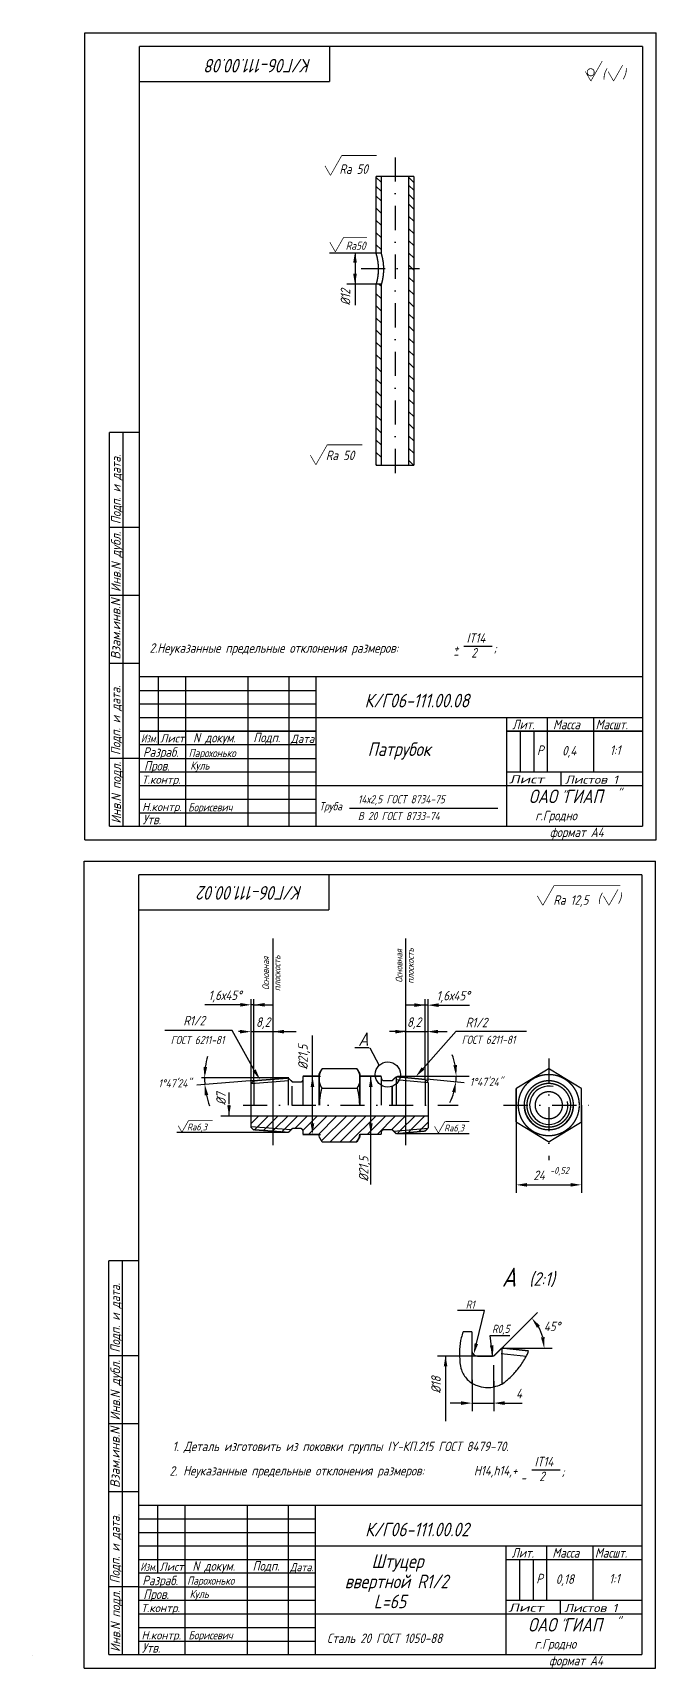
# Model space of a CAD drawing. Extents: x 612 to 1929, y 187 to 790.
# Drawn here: x 1033 to 1262, y 187 to 789 of the extents above; entities that cross this region are included whole.
import ezdxf
from ezdxf.enums import TextEntityAlignment as Align

# ---------------------------------------------------------------- set-up
doc = ezdxf.new("R2010")
doc.units = 0
doc.header["$LTSCALE"] = 0.7
doc.header["$MEASUREMENT"] = 0
doc.linetypes.add('DASHDOT', pattern=[25.4, 12.7, -6.35, 0, -6.35])
doc.layers.get('0').update_dxf_attribs({"linetype": 'CONTINUOUS'})
doc.layers.get('DEFPOINTS').update_dxf_attribs({"linetype": 'CONTINUOUS'})
doc.styles.add('ROMANC', font='romanc', dxfattribs={"width": 0.8, "oblique": 15, "height": 3.5})

# ---------------------------------------------------------------- blocks, each defined once
blk = doc.blocks.new('*X2')
at = {"color": 0}
for p, q in [((1100.93, 382.51), (1103.6, 385.18)), ((1103.09, 381.07), (1107.19, 385.18)), ((1106.42, 380.81), (1110.78, 385.18)), ((1109.75, 380.56), (1114.37, 385.18)), ((1113.09, 380.3), (1117.96, 385.18)), ((1117.06, 380.68), (1121.56, 385.18)), ((1119.91, 379.94), (1125.15, 385.18)), ((1122.04, 378.47), (1128.74, 385.18)), ((1125.63, 378.47), (1132.33, 385.18)), ((1126.79, 376.04), (1135.92, 385.18)), ((1130.02, 375.67), (1139.52, 385.18)), ((1133.61, 375.67), (1143.11, 385.18)), ((1137.2, 375.67), (1146.7, 385.18)), ((1143.59, 378.47), (1150.29, 385.18)), ((1147.18, 378.47), (1153.88, 385.18)), ((1152.48, 380.18), (1157.48, 385.18)), ((1155.71, 379.82), (1161.07, 385.18)), ((1159.68, 380.19), (1164.66, 385.18)), ((1102.16, 380.14), (1103.09, 381.07)), ((1105.49, 379.88), (1106.42, 380.81)), ((1108.82, 379.63), (1109.75, 380.56)), ((1112.16, 379.37), (1113.09, 380.3)), ((1154.6, 378.71), (1155.71, 379.82)), ((1158.57, 379.08), (1159.68, 380.19)), ((1162.54, 379.46), (1163.64, 380.57)), ((1163.64, 380.57), (1166.01, 382.93))]:
    blk.add_line(p, q, dxfattribs=at)

msp = doc.modelspace()

# ---------------------------------------------------------------- linework, layer by layer
for p, q in [((1051.96, 789.21), (1261.96, 789.21)), ((1051.96, 492.21), (1051.96, 789.21)), ((1261.96, 492.21), (1261.96, 789.21)), ((1191.18, 563.49), (1201.67, 563.49)), ((1211.96, 532.21), (1211.96, 517.21)), ((1216.96, 532.21), (1216.96, 517.21)), ((1149.26, 503.86), (1203.75, 503.86)), ((1051.96, 492.21), (1261.96, 492.21)), ((1051.96, 492.21), (1261.96, 492.21)), ((1051.7, 484.41), (1261.7, 484.41)), ((1051.7, 187.41), (1051.7, 484.41)), ((1261.7, 187.41), (1261.7, 484.41)), ((1177.01, 404.04), (1177.01, 433.65)), ((1106.06, 422.12), (1081.36, 422.12)), ((1114.06, 407.78), (1106.06, 422.12)), ((1176.24, 408.11), (1188.46, 421.88)), ((1188.46, 421.88), (1214.25, 421.88)), ((1151.18, 415.76), (1156.47, 415.76)), ((1156.69, 415.66), (1160.15, 409.22)), ((1126.91, 404.65), (1094.8, 404.65)), ((1126.85, 403.58), (1113.07, 402.49)), ((1127.77, 403.57), (1127.77, 403.53)), ((1138.05, 406.17), (1138.05, 394.57)), ((1153.07, 394.57), (1153.07, 406.17)), ((1166.3, 404.08), (1178.15, 402.94)), ((1166.85, 405.32), (1193.18, 405.32)), ((1127.7, 385.5), (1113.07, 386.64)), ((1165.48, 384.99), (1178.1, 386.18)), ((1153.07, 382.98), (1153.07, 383.87)), ((1167.72, 384.2), (1193.17, 384.2)), ((1198.83, 319.07), (1188.88, 319.07)), ((1195.84, 306.85), (1198.83, 319.07)), ((1200.97, 309.82), (1208.17, 309.82)), ((1201.83, 302.62), (1200.97, 309.82)), ((1205.01, 303.28), (1214.24, 302.27)), ((1216.17, 260.48), (1226.67, 260.48)), ((1211.7, 227.41), (1211.7, 212.41)), ((1216.7, 227.41), (1216.7, 212.41)), ((1032.8, 192.01), (1032.8, 192.01)), ((1051.7, 187.41), (1261.7, 187.41))]:
    msp.add_line(p, q)
at = {"linetype": 'DASHDOT'}
for p, q in [((1165.94, 743.33), (1165.94, 624.27)), ((1153.45, 702.42), (1174.97, 702.42)), ((1222.47, 411.78), (1222.47, 374.42)), ((1110.12, 394.57), (1189.21, 394.57)), ((1205.82, 394.57), (1239.35, 394.57))]:
    msp.add_line(p, q, dxfattribs=at)
at = {"color": 0}
for p, q in [((1160.94, 734.11), (1158.94, 736.11)), ((1172.94, 734.01), (1170.94, 736.01)), ((1160.94, 730.79), (1158.94, 732.79)), ((1160.94, 727.22), (1158.94, 729.22)), ((1172.94, 731.09), (1170.94, 733.09)), ((1172.94, 727.77), (1170.94, 729.77)), ((1160.94, 722.73), (1158.94, 724.73)), ((1172.94, 724.2), (1170.94, 726.2)), ((1160.94, 718.24), (1158.94, 720.24)), ((1172.94, 719.71), (1170.94, 721.71)), ((1172.94, 715.22), (1170.94, 717.22)), ((1160.94, 713.75), (1158.94, 715.75)), ((1160.94, 709.26), (1158.94, 711.26)), ((1172.94, 710.73), (1170.94, 712.73)), ((1172.94, 706.24), (1170.94, 708.24)), ((1172.28, 702.42), (1170.94, 703.75)), ((1172.94, 697.26), (1170.94, 699.26)), ((1172.94, 701.75), (1172.28, 702.42)), ((1160.94, 691.3), (1158.94, 693.3)), ((1160.94, 695.79), (1160.02, 696.72)), ((1172.94, 692.77), (1170.94, 694.77)), ((1160.94, 686.81), (1158.94, 688.81)), ((1172.94, 688.28), (1170.94, 690.28)), ((1160.94, 682.32), (1158.94, 684.32)), ((1172.94, 683.79), (1170.94, 685.79)), ((1172.94, 679.3), (1170.94, 681.3)), ((1160.94, 677.83), (1158.94, 679.83)), ((1160.94, 673.34), (1158.94, 675.34)), ((1172.94, 674.81), (1170.94, 676.81)), ((1160.94, 668.85), (1158.94, 670.85)), ((1172.94, 670.32), (1170.94, 672.32)), ((1160.94, 664.36), (1158.94, 666.36)), ((1172.94, 665.83), (1170.94, 667.83)), ((1172.94, 661.34), (1170.94, 663.34)), ((1160.94, 659.87), (1158.94, 661.87)), ((1160.94, 655.38), (1158.94, 657.38)), ((1172.94, 656.85), (1170.94, 658.85)), ((1160.07, 651.77), (1158.94, 652.89)), ((1160.94, 650.89), (1160.07, 651.77)), ((1172.94, 652.36), (1170.94, 654.36)), ((1160.94, 646.4), (1158.94, 648.4)), ((1172.94, 647.87), (1170.94, 649.87)), ((1172.94, 643.38), (1170.94, 645.38)), ((1160.94, 641.91), (1158.94, 643.91)), ((1160.94, 637.42), (1158.94, 639.42)), ((1172.94, 638.89), (1170.94, 640.89)), ((1160.94, 632.93), (1158.94, 634.93)), ((1172.94, 634.4), (1170.94, 636.4)), ((1172.87, 629.99), (1170.94, 631.91)), ((1159.4, 629.99), (1158.94, 630.44))]:
    msp.add_line(p, q, dxfattribs=at)
at = {"color": 0, "linetype": 'ByBlock'}
for p, q in [((1158.95, 708.12), (1141.84, 708.12)), ((1151.24, 708.12), (1151.24, 688.92)), ((1159.06, 696.72), (1148.24, 696.72)), ((1121.17, 379.89), (1121.17, 455.98)), ((1169.97, 379.89), (1169.97, 455.98)), ((1113.07, 394.57), (1113.07, 433.65)), ((1114.07, 403.57), (1114.07, 433.65)), ((1178.07, 403.59), (1178.07, 433.65)), ((1105.07, 431.53), (1096.08, 431.53)), ((1109.07, 431.53), (1105.07, 431.53)), ((1114.07, 431.53), (1113.07, 431.53)), ((1114.07, 431.53), (1121.17, 431.53)), ((1178.07, 431.4), (1169.97, 431.4)), ((1177.76, 431.4), (1176.76, 431.4)), ((1181.76, 431.4), (1193.26, 431.4)), ((1109.93, 421.65), (1108.44, 421.65)), ((1113.07, 421.65), (1121.67, 421.65)), ((1121.17, 421.65), (1129.67, 421.65)), ((1169.97, 421.65), (1163.92, 421.65)), ((1169.41, 421.65), (1178.07, 421.65)), ((1181.15, 421.65), (1185.15, 421.65)), ((1113.07, 403.59), (1113.07, 415.78)), ((1135.61, 387.87), (1135.61, 420.29)), ((1114.21, 403.65), (1093.06, 401.99)), ((1132.09, 405.27), (1138.61, 405.27)), ((1157.05, 365.42), (1157.05, 405.27)), ((1177.61, 404.29), (1191.31, 402.98)), ((1104.94, 394.94), (1104.94, 399.27)), ((1104.94, 390.57), (1104.94, 394.57)), ((1210.47, 394.57), (1210.47, 362.29)), ((1234.47, 394.57), (1234.47, 362.29)), ((1113.87, 390.57), (1101.94, 390.57)), ((1126.63, 384.58), (1085.74, 384.58)), ((1132.09, 383.87), (1138.61, 383.87)), ((1214.47, 365.29), (1230.47, 365.29)), ((1205.22, 305.25), (1218.33, 318.36)), ((1198.23, 302.25), (1181.51, 302.25)), ((1184.51, 302.25), (1184.51, 293.54)), ((1184.51, 302.25), (1184.51, 285.54)), ((1205.35, 305.25), (1223.76, 305.25)), ((1194.25, 293.54), (1194.25, 281.98)), ((1202.22, 293), (1202.22, 281.98)), ((1184.51, 285.54), (1184.51, 278.38)), ((1190.25, 284.98), (1186.25, 284.98)), ((1194.25, 284.98), (1202.22, 284.98)), ((1206.22, 284.98), (1210.22, 284.98)), ((1210.22, 284.98), (1212.68, 284.98))]:
    msp.add_line(p, q, dxfattribs=at)
at = {"linetype": 'Continuous'}
for p, q in [((1071.96, 547.21), (1136.96, 547.21)), ((1071.96, 542.21), (1136.96, 542.21)), ((1071.96, 537.21), (1136.96, 537.21)), ((1071.96, 522.21), (1136.96, 522.21)), ((1071.96, 517.21), (1136.96, 517.21)), ((1071.96, 512.21), (1136.96, 512.21)), ((1071.96, 507.21), (1136.96, 507.21)), ((1071.96, 502.21), (1136.96, 502.21)), ((1153.07, 406.17), (1153.07, 394.57)), ((1071.7, 242.41), (1136.7, 242.41)), ((1071.7, 237.41), (1136.7, 237.41)), ((1071.7, 232.41), (1136.7, 232.41)), ((1071.7, 217.41), (1136.7, 217.41)), ((1071.7, 212.41), (1136.7, 212.41)), ((1071.7, 207.41), (1136.7, 207.41)), ((1071.7, 202.41), (1136.7, 202.41)), ((1071.7, 197.41), (1136.7, 197.41))]:
    msp.add_line(p, q, dxfattribs=at)
for points, const_width in [([(1071.96, 784.21), (1256.96, 784.21)], 0.5), ([(1071.96, 497.21), (1071.96, 784.21)], 0.5), ([(1141.94, 771.21), (1141.94, 784.21)], 0.5), ([(1256.96, 497.21), (1256.96, 784.21)], 0.5), ([(1237.93, 771.42), (1242.1, 778.76)], 0.25), ([(1246.28, 771.42), (1249.62, 777.31)], 0.25), ([(1071.94, 771.21), (1141.94, 771.21)], 0.5), ([(1235.9, 774.92), (1237.93, 771.42)], 0.25), ([(1244.25, 774.92), (1246.28, 771.42)], 0.25), ([(1140.19, 740.22), (1142.22, 736.72)], 0.25), ([(1142.22, 736.72), (1146.39, 744.05)], 0.25), ([(1146.39, 744.05), (1159.26, 744.05)], 0.3), ([(1158.94, 736.31), (1158.94, 708.12)], 0.5), ([(1160.94, 736.31), (1160.94, 708.12)], 0.5), ([(1170.94, 736.31), (1170.94, 629.99)], 0.5), ([(1172.94, 736.31), (1172.94, 629.99)], 0.5), ([(1142, 712.08), (1144.03, 708.58)], 0.25), ([(1144.03, 708.58), (1147.07, 713.93)], 0.25), ([(1147.07, 713.93), (1155.67, 713.93)], 0.3), ([(1158.94, 696.72), (1158.94, 629.99)], 0.5), ([(1160.94, 696.72), (1160.94, 629.99)], 0.5), ([(1060.96, 497.21), (1060.96, 642.21)], 0.5), ([(1060.96, 642.21), (1071.96, 642.21)], 0.5), ([(1065.96, 497.21), (1065.96, 642.21)], 0.5), ([(1134.83, 633.74), (1136.86, 630.24)], 0.25), ([(1136.86, 630.24), (1141.03, 637.58)], 0.25), ([(1141.03, 637.58), (1153.9, 637.58)], 0.3), ([(1165.94, 629.99), (1158.94, 629.99)], 0.5), ([(1165.94, 629.99), (1172.94, 629.99)], 0.5), ([(1060.96, 607.21), (1071.96, 607.21)], 0.5), ([(1060.96, 582.21), (1071.96, 582.21)], 0.5), ([(1060.96, 557.21), (1071.96, 557.21)], 0.5), ([(1071.96, 552.21), (1071.96, 497.21)], 0.5), ([(1078.96, 552.21), (1078.96, 527.21)], 0.5), ([(1088.96, 552.21), (1088.96, 497.21)], 0.5), ([(1111.96, 552.21), (1111.96, 497.21)], 0.5), ([(1126.96, 552.21), (1126.96, 497.21)], 0.5), ([(1136.96, 552.21), (1136.96, 497.21)], 0.5), ([(1206.96, 537.21), (1206.96, 497.21)], 0.5), ([(1221.96, 537.21), (1221.96, 517.21)], 0.5), ([(1238.96, 537.21), (1238.96, 517.21)], 0.5), ([(1060.96, 522.21), (1071.96, 522.21)], 0.5), ([(1136.96, 512.21), (1256.96, 512.21)], 0.5), ([(1136.96, 512.21), (1257.24, 512.21)], 0.5), ([(1226.96, 517.21), (1226.96, 512.21)], 0.5), ([(1060.96, 497.21), (1256.96, 497.21)], 0.5), ([(1060.96, 497.21), (1256.96, 497.21)], 0.5), ([(1071.96, 497.21), (1256.96, 497.21)], 0.5), ([(1071.7, 479.41), (1256.7, 479.41)], 0.5), ([(1071.7, 192.41), (1071.7, 479.41)], 0.5), ([(1141.68, 466.41), (1141.68, 479.41)], 0.5), ([(1220.27, 468.12), (1224.44, 475.46)], 0.25), ([(1224.44, 475.46), (1248.8, 475.46)], 0.3), ([(1256.7, 192.41), (1256.7, 479.41)], 0.5), ([(1218.24, 471.62), (1220.27, 468.12)], 0.25), ([(1242.53, 471.62), (1244.57, 468.12)], 0.25), ([(1244.57, 468.12), (1247.91, 474)], 0.25), ([(1071.68, 466.41), (1141.68, 466.41)], 0.5), ([(1114.05, 403.62), (1113.07, 402.64)], 0.5), ([(1126.77, 404.57), (1114.07, 403.57)], 0.5), ([(1126.77, 404.57), (1126.77, 394.57)], 0.5), ([(1128.13, 403.22), (1126.77, 404.57)], 0.5), ([(1128.48, 403.07), (1131.09, 403.07)], 0.5), ([(1138.05, 406.17), (1139.15, 408.07)], 0.5), ([(1138.05, 394.57), (1138.05, 406.17)], 0.5), ([(1139.15, 408.07), (1148.82, 408.07)], 0.5), ([(1148.82, 408.07), (1151.97, 408.07)], 0.5), ([(1153.07, 406.17), (1151.97, 408.07)], 0.5), ([(1153.07, 406.17), (1153.07, 394.57)], 0.5), ([(1160.9, 405.27), (1160.9, 394.57)], 0.5), ([(1161.96, 403.57), (1164.69, 403.57)], 0.5), ([(1165.04, 403.72), (1166.4, 405.07)], 0.5), ([(1166.4, 405.07), (1177.15, 404.04)], 0.5), ([(1166.4, 405.07), (1166.4, 394.57)], 0.5), ([(1177.08, 404.04), (1177.08, 394.57)], 0.5), ([(1177.15, 404.04), (1178.15, 403.04)], 0.5), ([(1178.15, 403.04), (1178.15, 386.23)], 0.5), ([(1210.47, 400.76), (1222.47, 408.07)], 0.5), ([(1222.47, 408.07), (1234.47, 400.76)], 0.5), ([(1113.07, 402.64), (1113.07, 386.38)], 0.5), ([(1128.1, 401.64), (1128.1, 394.57)], 0.5), ([(1132.1, 401.64), (1132.1, 394.57)], 0.5), ([(1139, 400.76), (1148.82, 400.76)], 0.5), ([(1148.82, 400.76), (1152.12, 400.76)], 0.5), ([(1160.9, 401.69), (1160.9, 394.57)], 0.5), ([(1164.9, 401.69), (1164.9, 394.57)], 0.5), ([(1210.47, 400.76), (1210.47, 388.39)], 0.5), ([(1234.47, 400.76), (1234.47, 388.39)], 0.5), ([(1086.23, 387.07), (1087.63, 384.66)], 0.25), ([(1087.63, 384.66), (1090.04, 388.9)], 0.25), ([(1090.04, 388.9), (1098.91, 388.9)], 0.3), ([(1113.07, 390.57), (1148.82, 390.57)], 0.5), ([(1114.07, 385.38), (1113.07, 386.38)], 0.5), ([(1113.87, 390.57), (1118.83, 390.57)], 0.5), ([(1126.77, 384.57), (1113.88, 385.57)], 0.5), ([(1128.13, 385.93), (1126.77, 384.57)], 0.5), ([(1128.48, 386.07), (1131.09, 386.07)], 0.5), ([(1142.79, 390.57), (1178.15, 390.57)], 0.5), ([(1161.89, 385.57), (1164.69, 385.57)], 0.5), ([(1165.04, 385.43), (1166.4, 384.07)], 0.5), ([(1166.4, 384.07), (1176.99, 385.07)], 0.5), ([(1176.9, 384.98), (1178.15, 386.23)], 0.5), ([(1180.48, 386.78), (1181.88, 384.36)], 0.25), ([(1181.88, 384.36), (1184.29, 388.61)], 0.25), ([(1184.43, 388.61), (1193.3, 388.61)], 0.3), ([(1222.47, 381.07), (1210.47, 388.39)], 0.5), ([(1234.47, 388.39), (1222.47, 381.07)], 0.5), ([(1138.05, 382.98), (1138.05, 383.87)], 0.5), ([(1138.05, 382.98), (1139.15, 381.07)], 0.5), ([(1139.15, 381.07), (1148.82, 381.07)], 0.5), ([(1148.82, 381.07), (1151.97, 381.07)], 0.5), ([(1153.07, 382.98), (1151.97, 381.07)], 0.5), ([(1153.07, 383.87), (1153.07, 382.98)], 0.5), ([(1160.9, 384.76), (1160.9, 383.87)], 0.5), ([(1060.7, 192.41), (1060.7, 337.41)], 0.5), ([(1060.7, 337.41), (1071.7, 337.41)], 0.5), ([(1065.7, 192.41), (1065.7, 337.41)], 0.5), ([(1190.97, 311.25), (1194.25, 311.25)], 0.5), ([(1060.7, 302.41), (1071.7, 302.41)], 0.5), ([(1196.25, 302.25), (1201.81, 302.25)], 0.5), ([(1202.52, 302.54), (1205.22, 305.25)], 0.5), ([(1205.22, 305.25), (1205.22, 292.01)], 0.5), ([(1205.23, 305.27), (1215.02, 304.2)], 0.5), ([(1202.22, 299), (1202.22, 290.93)], 0.5), ([(1060.7, 277.41), (1071.7, 277.41)], 0.5), ([(1060.7, 252.41), (1071.7, 252.41)], 0.5), ([(1071.7, 247.41), (1071.7, 192.41)], 0.5), ([(1078.7, 247.41), (1078.7, 222.41)], 0.5), ([(1088.7, 247.41), (1088.7, 192.41)], 0.5), ([(1111.7, 247.41), (1111.7, 192.41)], 0.5), ([(1126.7, 247.41), (1126.7, 192.41)], 0.5), ([(1136.7, 247.41), (1136.7, 192.41)], 0.5), ([(1206.7, 232.41), (1206.7, 192.41)], 0.5), ([(1221.7, 232.41), (1221.7, 212.41)], 0.5), ([(1238.7, 232.41), (1238.7, 212.41)], 0.5), ([(1060.7, 217.41), (1071.7, 217.41)], 0.5), ([(1226.7, 212.41), (1226.7, 207.41)], 0.5), ([(1136.7, 207.41), (1256.7, 207.41)], 0.5), ([(1060.7, 192.41), (1256.7, 192.41)], 0.5), ([(1071.7, 192.41), (1256.7, 192.41)], 0.5)]:
    msp.add_lwpolyline(points, dxfattribs=dict(const_width=const_width))
for points, const_width in [([(1239.16, 774.65, 1.02775), (1236.6, 774.65, 1.02775)], 0.3), ([(1239.16, 774.65, -1.02775), (1236.6, 774.65, -1.02775)], 0.3), ([(1159.02, 696.6, 0.151358), (1158.94, 708.14, 0.151358)], 0.5), ([(1160.94, 696.58, 0.151358), (1160.86, 708.12, 0.151358)], 0.5), ([(1128.13, 403.22, 0.198912), (1128.48, 403.07, 0.198912)], 0.5), ([(1131.09, 403.07, 0.414214), (1132.09, 404.07, 0.414214)], 0.5), ([(1139.3, 408.07, 0.337742), (1139.21, 400.76, 0.337742)], 0.5), ([(1151.92, 400.76, 0.337742), (1151.83, 408.07, 0.337742)], 0.5), ([(1160.96, 404.57, 0.414214), (1161.96, 403.57, 0.414214)], 0.5), ([(1164.69, 403.57, 0.198912), (1165.04, 403.72, 0.198912)], 0.5), ([(1211.26, 394.69, -1), (1233.67, 394.69, -1)], 0.5), ([(1213.42, 394.57, -1), (1231.51, 394.57, -1)], 0.5), ([(1139, 400.76, 0.065251), (1138.19, 394.57, 0.065251)], 0.5), ([(1152.93, 394.57, 0.065251), (1152.12, 400.76, 0.065251)], 0.5), ([(1214.42, 394.57, -1), (1230.51, 394.57, -1)], 0.5), ([(1227.47, 394.57, 1), (1217.47, 394.57, 1)], 0.5), ([(1211.26, 394.57, 1), (1233.67, 394.57, 1)], 0.5), ([(1213.42, 394.57, 1), (1231.51, 394.57, 1)], 0.5), ([(1214.42, 394.57, 1), (1230.51, 394.57, 1)], 0.5), ([(1227.47, 394.57, -1), (1217.47, 394.57, -1)], 0.5), ([(1128.48, 386.07, 0.198912), (1128.13, 385.93, 0.198912)], 0.5), ([(1132.09, 385.07, 0.414214), (1131.09, 386.07, 0.414214)], 0.5), ([(1161.89, 385.57, 0.414214), (1160.89, 384.57, 0.414214)], 0.5), ([(1165.04, 385.43, 0.198912), (1164.69, 385.57, 0.198912)], 0.5), ([(1194.25, 304.25, 0.414214), (1196.25, 302.25, 0.414214)], 0.5), ([(1201.81, 302.25, 0.198912), (1202.52, 302.54, 0.198912)], 0.5)]:
    msp.add_lwpolyline(points, format="xyb", dxfattribs=dict(const_width=const_width))
at = {"linetype": 'Continuous', "const_width": 0.5}
for points in [[(1158.94, 736.31), (1172.94, 736.31)], [(1158.94, 708.12), (1160.94, 708.12)], [(1158.94, 696.72), (1160.94, 696.72)], [(1071.96, 552.21), (1256.96, 552.21)], [(1136.96, 537.21), (1256.96, 537.21)], [(1071.96, 532.21), (1136.96, 532.21)], [(1206.96, 532.21), (1256.96, 532.21)], [(1071.96, 527.21), (1136.96, 527.21)], [(1206.96, 517.21), (1256.96, 517.21)], [(1114.07, 403.62), (1114.07, 394.57)], [(1132.09, 405.27), (1138.05, 405.27)], [(1153.04, 405.27), (1160.9, 405.27)], [(1132.09, 383.87), (1138.05, 383.87)], [(1153.04, 383.87), (1160.9, 383.87)], [(1194.25, 311.25), (1194.25, 292.33)], [(1071.7, 247.41), (1256.7, 247.41)], [(1136.7, 232.41), (1256.7, 232.41)], [(1071.7, 227.41), (1136.7, 227.41)], [(1206.7, 227.41), (1256.7, 227.41)], [(1071.7, 222.41), (1136.7, 222.41)], [(1206.7, 212.41), (1256.7, 212.41)]]:
    msp.add_lwpolyline(points, dxfattribs=at)
at = {"color": 0, "linetype": 'ByBlock', "const_width": 0.5}
for points in [[(1132.09, 394.57), (1132.09, 405.27)], [(1132.09, 383.87), (1132.09, 385.07)]]:
    msp.add_lwpolyline(points, dxfattribs=at)
msp.add_lwpolyline([(1190.97, 311.25, 0.021316), (1190.3, 309.04, 0.055297), (1189.67, 304.68, 0.027904), (1189.79, 299.8, 0.061642), (1190.32, 297.25, 0.115407), (1192.52, 293.7, 0.111917), (1196.12, 291.44, 0.055594), (1199.25, 290.71, 0.082592), (1201.78, 290.83, 0.038661), (1204.31, 291.58, 0.063002), (1206.02, 292.5, 0.029681), (1207.28, 293.52, 0.01581), (1209.25, 295.42, 0.036462), (1211.91, 298.61, 0.031652), (1214.41, 302.58, 0.069565), (1215.02, 304.2, 0.011316)], format="xyb")
msp.add_circle((1163.29, 405.89), 4.63)
at = {"color": 0, "linetype": 'ByBlock'}
for centre, radius, start, end in [((1126.91, 404.65), 30.95, 165.17825, 172.58912), ((1166.85, 405.32), 21.58, 10.63681, 21.27361), ((1126.91, 404.65), 30.95, 180, 184.5029), ((1166.85, 405.32), 21.58, 354.53579, 0), ((1126.91, 404.65), 30.95, 191.91377, 199.32465), ((1166.85, 405.32), 21.58, 333.26218, 343.89898), ((1205.22, 305.25), 15.54, 14.79105, 30.20895)]:
    msp.add_arc(centre, radius, start, end, dxfattribs=at)
for centre, radius, start, end in [((1222.47, 394.57), 7.04, 76.50139, 11.3887), ((1222.47, 394.57), 9.04, 180, 0), ((1147.07, 384.79), 6.03, 321.98727, 351.27324)]:
    msp.add_arc(centre, radius, start, end)
for points in [[(1150.58, 704.58), (1151.91, 704.58), (1151.24, 708.58)], [(1150.58, 700.5), (1151.91, 700.5), (1151.24, 696.5)], [(1109.07, 432.2), (1109.07, 430.86), (1113.07, 431.53)], [(1118.07, 432.2), (1118.07, 430.86), (1114.07, 431.53)], [(1173.08, 432.08), (1173.08, 430.75), (1177.08, 431.42)], [(1181.97, 432.07), (1181.97, 430.73), (1177.97, 431.4)], [(1109, 422.32), (1109, 420.99), (1113, 421.65)], [(1125.1, 422.32), (1125.1, 420.99), (1121.1, 421.65)], [(1166.04, 422.32), (1166.04, 420.99), (1170.04, 421.65)], [(1181.78, 422.32), (1181.78, 420.99), (1177.78, 421.65)], [(1188.72, 409.37), (1187.39, 409.24), (1188.43, 405.32)], [(1096.88, 408.6), (1095.55, 408.69), (1095.96, 404.65)], [(1134.94, 401.27), (1136.27, 401.27), (1135.61, 405.27)], [(1156.39, 401.27), (1157.72, 401.27), (1157.05, 405.27)], [(1186.92, 399.46), (1188.23, 399.21), (1188.33, 403.27)], [(1095.97, 398.17), (1097.29, 398.36), (1096.05, 402.22)], [(1104.28, 394.6), (1105.61, 394.6), (1104.94, 390.6)], [(1134.94, 387.87), (1136.27, 387.87), (1135.61, 383.87)], [(1156.39, 387.87), (1157.72, 387.87), (1157.05, 383.87)], [(1214.47, 365.95), (1214.47, 364.62), (1210.47, 365.29)], [(1230.47, 365.95), (1230.47, 364.62), (1234.47, 365.29)], [(1218.12, 312.66), (1219.18, 313.48), (1216.21, 316.24)], [(1220.91, 309.3), (1219.59, 309.13), (1220.76, 305.25)], [(1183.85, 298.45), (1185.18, 298.45), (1184.51, 302.45)], [(1200.81, 306.16), (1202.13, 306.32), (1201.94, 302.27)], [(1190.25, 285.65), (1190.25, 284.31), (1194.25, 284.98)], [(1206.22, 285.65), (1206.22, 284.31), (1202.22, 284.98)]]:
    msp.add_solid(points, dxfattribs=at)
for points in [[(1114.74, 407.79), (1113.62, 407.08), (1116.33, 404.06)], [(1176.74, 407.67), (1175.74, 408.55), (1173.59, 405.11)], [(1196.48, 306.69), (1195.19, 307.01), (1194.88, 302.97)]]:
    msp.add_solid(points)
at = {"layer": 'DEFPOINTS', "color": 0, "linetype": 'ByBlock'}
for p in [(1173.38, 736.73), (1158.95, 708.12), (1151.24, 696.72), (1159.06, 696.72), (1165.94, 651.77), (1166.04, 644.95), (1173.14, 637.94), (1113.07, 431.53), (1176.76, 431.4), (1114.05, 403.62), (1114.07, 403.62), (1114.07, 403.57), (1126.77, 404.57), (1126.77, 404.57), (1132.09, 405.27), (1135.61, 405.27), (1138.05, 403.73), (1153.07, 403.73), (1157.05, 405.27), (1166.85, 405.32), (1166.85, 405.32), (1170.15, 404.71), (1177.61, 404.29), (1188.38, 403.93), (1193.18, 405.32), (1113.07, 402.64), (1113.07, 402.64), (1177.15, 403.04), (1177.9, 402.97), (1178.15, 403.04), (1178.15, 403.04), (1104.94, 394.57), (1113.87, 394.57), (1210.47, 394.57), (1234.47, 394.57), (1113.07, 389.78), (1113.07, 385.58), (1113.87, 390.57), (1113.87, 390.57), (1132.09, 383.87), (1177.9, 385.07), (1234.47, 365.29), (1220.31, 309), (1196.25, 302.25), (1201.81, 303.25), (1202.24, 302.35), (1202.52, 302.54), (1205.22, 305.25), (1205.22, 305.25), (1213.19, 305.25), (1184.51, 293.54), (1194.25, 293.54), (1194.25, 293.54), (1202.22, 293), (1202.22, 284.98)]:
    msp.add_point(p, dxfattribs=at)

# ---------------------------------------------------------------- block references
msp.add_blockref('*X2', (12.15, 5.4))

# ---------------------------------------------------------------- texts
at = {"style": 'ROMANC', "oblique": 15, "width": 0.8}
for s, height, rotation, p in [('К/Г06-111.00.08', 5, 180, (1135.17, 779.58)), ('Подп. и дата.', 3.5, 90, (1065.14, 608.39)), ('Подп. и дата.', 3.5, 90, (1065.04, 523.43)), ('К/Г06-111.00.02', 5, 180, (1131.96, 475.21)), ('%%c7', 3.5, 90, (1103.76, 394.65)), ('Подп. и дата.', 3.5, 90, (1064.88, 303.59)), ('Подп. и дата.', 3.5, 90, (1064.78, 218.63))]:
    msp.add_text(s, height=height, rotation=rotation, dxfattribs=at).set_placement(p)
for s, height, p in [('(', 3.5, (1242.1, 772.25)), (')', 3.5, (1249.59, 772.39)), ('IT14', 3.5, (1192.23, 564.72)), ('2.Неуказанные предельные отклонения размеров:', 3.5, (1075.71, 561.05)), ('-', 3.5, (1187.12, 558.77)), ('+', 3.5, (1187.43, 561.1)), ('2', 3.5, (1193.98, 559.3)), (';', 3.5, (1202.2, 561.05)), ('К/Г06-111.00.08', 5, (1154.77, 540.97)), ('Лит.', 3.5, (1209.06, 532.92)), ('Масса', 3.5, (1224.03, 532.92)), ('Масшт.', 3.5, (1239.68, 532.92)), ('N докум.', 3.5, (1091.74, 528.08)), ('Подп.', 3.5, (1113.85, 528.14)), ('Разраб.', 3.5, (1073.33, 522.77)), ('Парохонько', 3, (1090.09, 522.68)), ('Патрубок ', 5, (1155.91, 523.09)), ('Р', 3.5, (1218.12, 523.46)), ('0,4', 3.5, (1227.37, 523.26)), ('1:1', 3.5, (1244.91, 523.46)), ('Пров.', 3.5, (1073.7, 517.71)), ('Куль', 3, (1090.71, 518.07)), ('Борисевич', 3, (1089.92, 502.71)), ('Труба ', 3, (1138.11, 503.08)), ('14х2,5 ГОСТ 8734-75', 3, (1152.31, 505.66)), ('ОАО ГИАП', 5, (1215.12, 505.72)), ('"', 3.5, (1227.15, 506.36)), ('"', 3.5, (1247.45, 507.23)), ('Утв.', 3.5, (1073.21, 497.95)), ('В 20 ГОСТ 8733-74', 3, (1152.31, 499.47)), ('г.Гродно', 3.5, (1217.49, 499.4)), ('формат А4', 3.5, (1222.83, 493.26)), ('(', 3.5, (1240.38, 468.95)), (')', 3.5, (1247.88, 469.08)), ('1. Деталь изготовить из поковки группы IY-КП.215 ГОСТ 8479-70.', 3.5, (1084.15, 267.31)), ('IT14', 3.5, (1217.22, 261.7)), ('2.', 3.5, (1083.05, 258.26)), ('Неуказанные предельные отклонения размеров:', 3.5, (1088.07, 258.35)), ('H14,h14,+', 3.5, (1194.95, 258.4)), ('2', 3.5, (1218.97, 256.29)), (';', 3.5, (1227.19, 258.03)), ('-', 3.5, (1212.12, 255.76)), ('К/Г06-111.00.02', 5, (1154.97, 235.97)), ('Штуцер ', 5, (1157.34, 224.33)), ('Лит.', 3.5, (1208.8, 228.12)), ('Масса', 3.5, (1223.77, 228.12)), ('Масшт.', 3.5, (1239.42, 228.12)), ('N докум.', 3.5, (1091.48, 223.28)), ('Подп.', 3.5, (1113.59, 223.34)), ('Разраб.', 3.5, (1073.07, 217.97)), ('Парохонько', 3, (1089.55, 218.16)), (' ввертной R1/2', 5, (1144.81, 216.85)), ('Р', 3.5, (1217.86, 218.66)), ('0,18', 3.5, (1225.04, 218.46)), ('1:1', 3.5, (1244.65, 218.66)), ('Пров.', 3.5, (1073.44, 212.91)), ('Куль', 3, (1090.45, 213.27)), ('L=65', 5, (1158.14, 209.5)), ('ОАО ГИАП', 5, (1214.86, 200.92)), ('"', 3.5, (1226.89, 201.56)), ('"', 3.5, (1247.19, 202.43)), ('Борисевич', 3, (1090.04, 198.07)), ('Сталь 20 ГОСТ 1050-88', 3.5, (1140.96, 196.69)), ('Утв.', 3.5, (1072.94, 193.15)), ('г.Гродно', 3.5, (1217.23, 194.6)), ('формат А4', 3.5, (1222.57, 188.46))]:
    msp.add_text(s, height=height, dxfattribs=at).set_placement(p)
at = {"color": 0, "linetype": 'ByBlock', "style": 'ROMANC', "oblique": 15, "width": 0.8}
for s, height, p in [('Ra 50', 3.5, (1150.73, 739.03)), ('Ra50', 3, (1151.48, 710.83)), ('Ra 50', 3.5, (1145.74, 633.69)), ('Ra 12,5', 3.5, (1230.59, 470.09)), ('1,6х45%%D', 3.5, (1103.48, 435.03)), ('1,6х45%%D', 3.5, (1187.31, 434.9)), ('R1/2', 3.5, (1092.13, 425.7)), ('8,2', 3.5, (1117.44, 425.15)), ('А', 5, (1154.32, 418.91)), ('8,2', 3.5, (1172.92, 425.15)), ('R1/2', 3.5, (1195.89, 425.01)), ('ГОСТ 6211-81', 3, (1093.36, 418.57)), ('ГОСТ 6211-81', 3, (1200.31, 418.66)), ('1%%D47\'24"', 3, (1084.99, 402.63)), ('1%%D47\'24"', 3, (1199.47, 403.17)), ('Ra6,3', 2.5, (1093.18, 386.56)), ('Ra6,3', 2.5, (1187.68, 386.19)), ('24', 3.5, (1218.91, 368.79)), ('-0,52', 2.5, (1226.4, 370.57)), ('А', 7, (1207.82, 331.29)), ('(2:1)', 5, (1219.94, 330.65)), ('R1', 3, (1193.58, 321.21)), ('R0,5', 3, (1204.82, 312.3)), ('45%%D', 3.5, (1223.65, 313.21)), ('4', 3.5, (1211.5, 288.48))]:
    msp.add_text(s, height=height, dxfattribs=at).set_placement(p, align=Align.MIDDLE_CENTER)
for s, height, p in [('%%C12', 3.5, (1147.74, 691.86)), ('Основная', 2.5, (1167.43, 445.83)), ('плоскость', 2.5, (1171.57, 445.83)), ('Основная', 2.5, (1118.42, 443.11)), ('плоскость', 2.5, (1122.56, 443.11)), ('%%C21,5', 3.5, (1132.11, 412.28)), ('%%C21,5', 3.5, (1154.41, 371.13)), ('%%C18', 3.5, (1181.01, 291.68))]:
    msp.add_text(s, height=height, rotation=90, dxfattribs=at).set_placement(p, align=Align.MIDDLE_CENTER)
at = {"style": 'ROMANC', "oblique": 15}
for s, width, p, p2 in [('Инв.N дубл.', 0.723128, (1065.14, 583.44), (1065.14, 605.62)), ('Взам.инв.N', 0.781028, (1065.04, 558.55), (1065.04, 580.94)), ('Инв.N подл.', 0.723742, (1065.22, 498.22), (1065.22, 520.9)), ('Инв.N дубл.', 0.723128, (1064.88, 278.64), (1064.88, 300.82)), ('Взам.инв.N', 0.781028, (1064.78, 253.75), (1064.78, 276.14)), ('Инв.N подл.', 0.723742, (1064.95, 193.42), (1064.95, 216.1))]:
    msp.add_text(s, height=3.5, rotation=90, dxfattribs=dict(at, width=width)).set_placement(p, p2, align=Align.FIT)
for s, width, p, p2 in [('Изм.', 0.652797, (1072.56, 528.05), (1078.53, 528.05)), ('Лист', 0.903967, (1079.63, 528.06), (1088.54, 528.06)), ('Дата', 1.101447, (1127.62, 527.9), (1136.27, 527.9)), ('Т.контр.', 0.818423, (1072.88, 512.87), (1087.14, 512.87)), ('Лист', 1.31911, (1207.84, 513.01), (1220.84, 513.01)), ('Листов 1', 0.989332, (1228.41, 512.9), (1247.91, 512.9)), ('Н.контр.', 0.833169, (1073.01, 502.85), (1087.53, 502.85)), ('Изм.', 0.652797, (1072.3, 223.25), (1078.26, 223.25)), ('Лист', 0.903967, (1079.36, 223.26), (1088.27, 223.26)), ('Дата.', 0.738775, (1127.36, 223.1), (1136.01, 223.1)), ('Т.контр.', 0.818423, (1072.62, 208.07), (1086.88, 208.07)), ('Лист', 1.31911, (1207.58, 208.21), (1220.58, 208.21)), ('Листов 1', 0.989332, (1228.14, 208.1), (1247.65, 208.1)), ('Н.контр.', 0.833169, (1072.75, 198.05), (1087.27, 198.05))]:
    msp.add_text(s, height=3, dxfattribs=dict(at, width=width)).set_placement(p, p2, align=Align.FIT)

doc.saveas('drawing.dxf')
